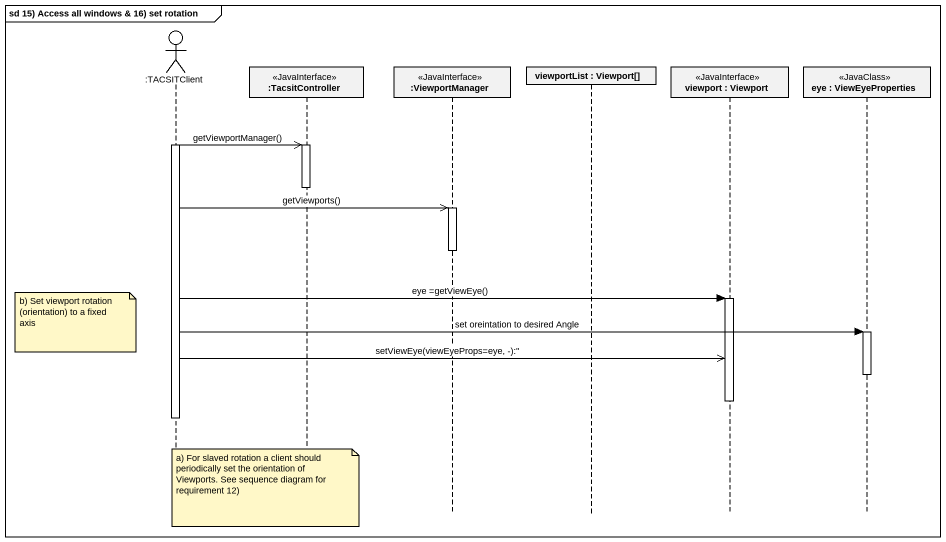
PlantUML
@startuml
mainframe sd 15) Access all windows & 16) set rotation
hide footbox
actor ":TACSITClient" as TACSITClient
participant ":TacsitController" as TacsitController <<JavaInterface>>
participant ":ViewportManager" as ViewportManager <<JavaInterface>>
participant "viewportList : Viewport[]" as viewportList
participant "viewport : Viewport" as viewport <<JavaInterface>>
participant "eye : ViewEyeProperties" as eye <<JavaClass>>

activate TACSITClient
TACSITClient ->> TacsitController : getViewportManager()
activate TacsitController
deactivate TacsitController
TACSITClient ->> ViewportManager : getViewports()
activate ViewportManager
deactivate ViewportManager
TACSITClient -> viewport : eye =getViewEye()
activate viewport
note left of TACSITClient : b) Set viewport rotation (orientation) to a fixed axis
TACSITClient -> eye : set oreintation to desired Angle
activate eye
TACSITClient ->> viewport : setViewEye(viewEyeProps=eye, -):''
deactivate eye
deactivate viewport
deactivate TACSITClient
note over TacsitController : a) For slaved rotation a client should periodically set the orientation of Viewports. See sequence diagram for requirement 12)
@enduml
